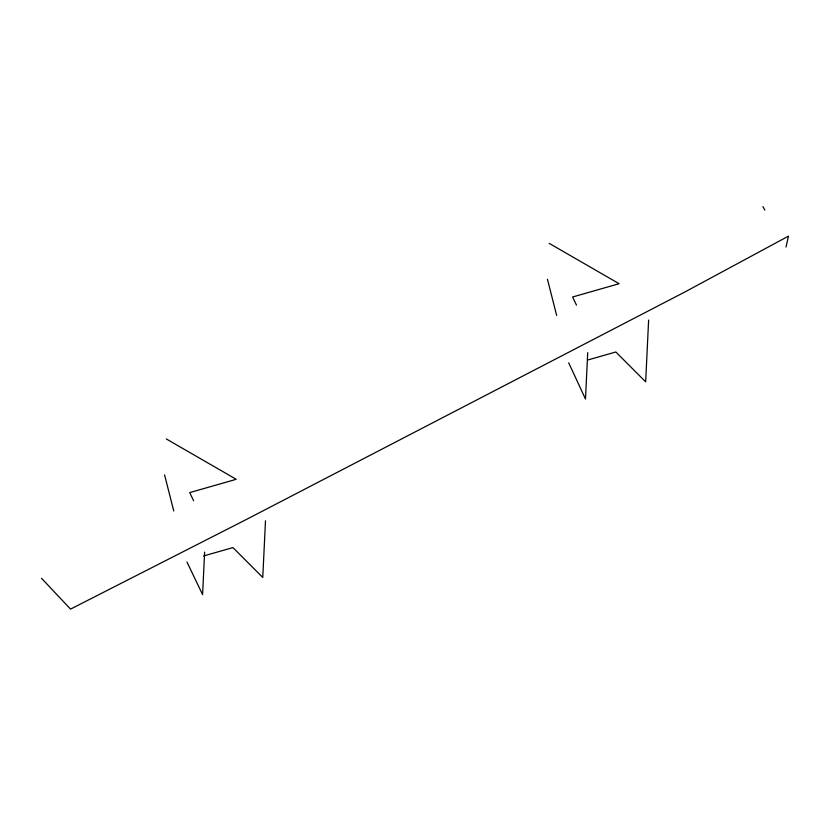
<?xml version="1.0" encoding="UTF-8"?>
<svg xmlns="http://www.w3.org/2000/svg" width="830" height="830" viewBox="0 0 830 830"><rect width="100%" height="100%" fill="white"/><g stroke="black" fill="none" stroke-linecap="round" stroke-linejoin="round"><path stroke-width="1.25" d="M204.626 552.126L202.593 594.633L186.989 562.024M265.486 520.784L262.768 577.462L232.95 547.582L203.568 555.976M587.713 352.667L585.482 399.033L568.695 362.772M648.624 320.027L645.667 381.862L615.85 351.982L587.692 360.023M785.989 247.05L788.5 236.125L685.518 291.641L247.205 519.051L70.529 609.116L41.5 578.261M235.004 479.667L189.707 492.595L193.608 500.739M549.18 243.346L619.118 283.715L572.596 296.995L576.497 305.139M166.291 438.935L236.228 479.315M762.946 206.66L764.866 210.021M547.458 279.274L556.65 315.41M164.568 474.874L173.761 511.01"/></g></svg>
